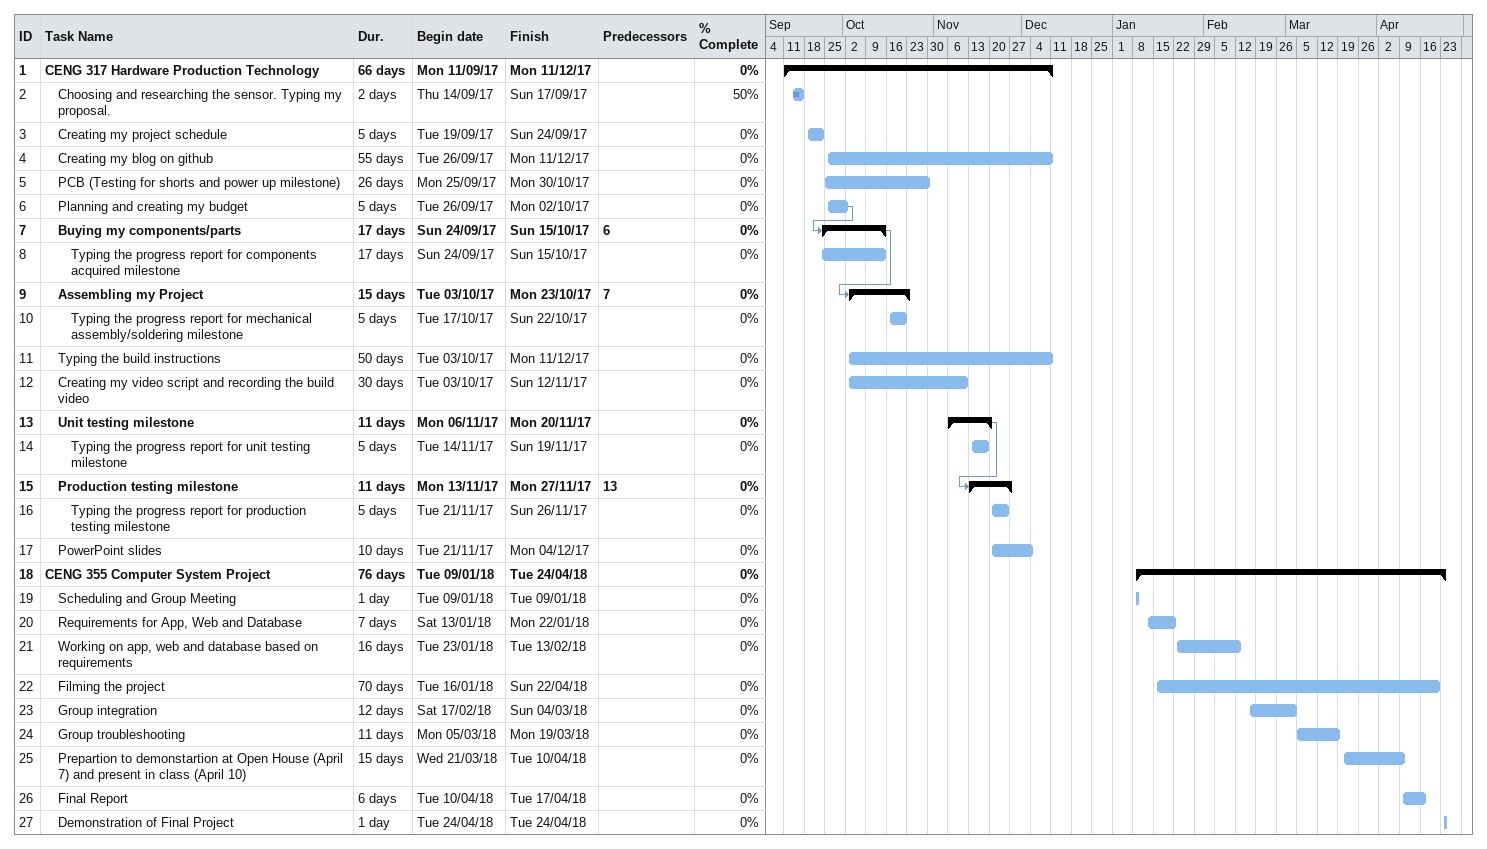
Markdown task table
| ID | Level | Task | Duration | Start | Finish | Predecessors | % complete |
|---|---|---|---|---|---|---|---|
| 1 | 1 | **CENG 317 Hardware Production Technology** | 66d | 2017-09-11 | 2017-12-11 |  | 0 |
| 2 | 2 | Choosing and researching the sensor. Typing my proposal. | 2d | 2017-09-14 | 2017-09-17 |  | 50 |
| 3 | 2 | Creating my project schedule | 5d | 2017-09-19 | 2017-09-24 |  | 0 |
| 4 | 2 | Creating my blog on github | 55d | 2017-09-26 | 2017-12-11 |  | 0 |
| 5 | 2 | PCB (Testing for shorts and power up milestone) | 26d | 2017-09-25 | 2017-10-30 |  | 0 |
| 6 | 2 | Planning and creating my budget | 5d | 2017-09-26 | 2017-10-02 |  | 0 |
| 7 | 2 | **Buying my components/parts** | 17d | 2017-09-24 | 2017-10-15 | 6 | 0 |
| 8 | 3 | Typing the progress report for components acquired milestone | 17d | 2017-09-24 | 2017-10-15 |  | 0 |
| 9 | 2 | **Assembling my Project** | 15d | 2017-10-03 | 2017-10-23 | 7 | 0 |
| 10 | 3 | Typing the progress report for mechanical assembly/soldering milestone | 5d | 2017-10-17 | 2017-10-22 |  | 0 |
| 11 | 2 | Typing the build instructions | 50d | 2017-10-03 | 2017-12-11 |  | 0 |
| 12 | 2 | Creating my video script and recording the build video | 30d | 2017-10-03 | 2017-11-12 |  | 0 |
| 13 | 2 | **Unit testing milestone** | 11d | 2017-11-06 | 2017-11-20 |  | 0 |
| 14 | 3 | Typing the progress report for unit testing milestone | 5d | 2017-11-14 | 2017-11-19 |  | 0 |
| 15 | 2 | **Production testing milestone** | 11d | 2017-11-13 | 2017-11-27 | 13 | 0 |
| 16 | 3 | Typing the progress report for production testing milestone | 5d | 2017-11-21 | 2017-11-26 |  | 0 |
| 17 | 2 | PowerPoint slides | 10d | 2017-11-21 | 2017-12-04 |  | 0 |
| 18 | 1 | **CENG 355 Computer System Project** | 76d | 2018-01-09 | 2018-04-24 |  | 0 |
| 19 | 2 | Scheduling and Group Meeting | 1d | 2018-01-09 | 2018-01-09 |  | 0 |
| 20 | 2 | Requirements for App, Web and Database | 7d | 2018-01-13 | 2018-01-22 |  | 0 |
| 21 | 2 | Working on app, web and database based on requirements | 16d | 2018-01-23 | 2018-02-13 |  | 0 |
| 22 | 2 | Filming the project | 70d | 2018-01-16 | 2018-04-22 |  | 0 |
| 23 | 2 | Group integration | 12d | 2018-02-17 | 2018-03-04 |  | 0 |
| 24 | 2 | Group troubleshooting | 11d | 2018-03-05 | 2018-03-19 |  | 0 |
| 25 | 2 | Prepartion to demonstartion at Open House (April 7) and present in class (April 10) | 15d | 2018-03-21 | 2018-04-10 |  | 0 |
| 26 | 2 | Final Report | 6d | 2018-04-10 | 2018-04-17 |  | 0 |
| 27 | 2 | Demonstration of Final Project | 1d | 2018-04-24 | 2018-04-24 |  | 0 |
